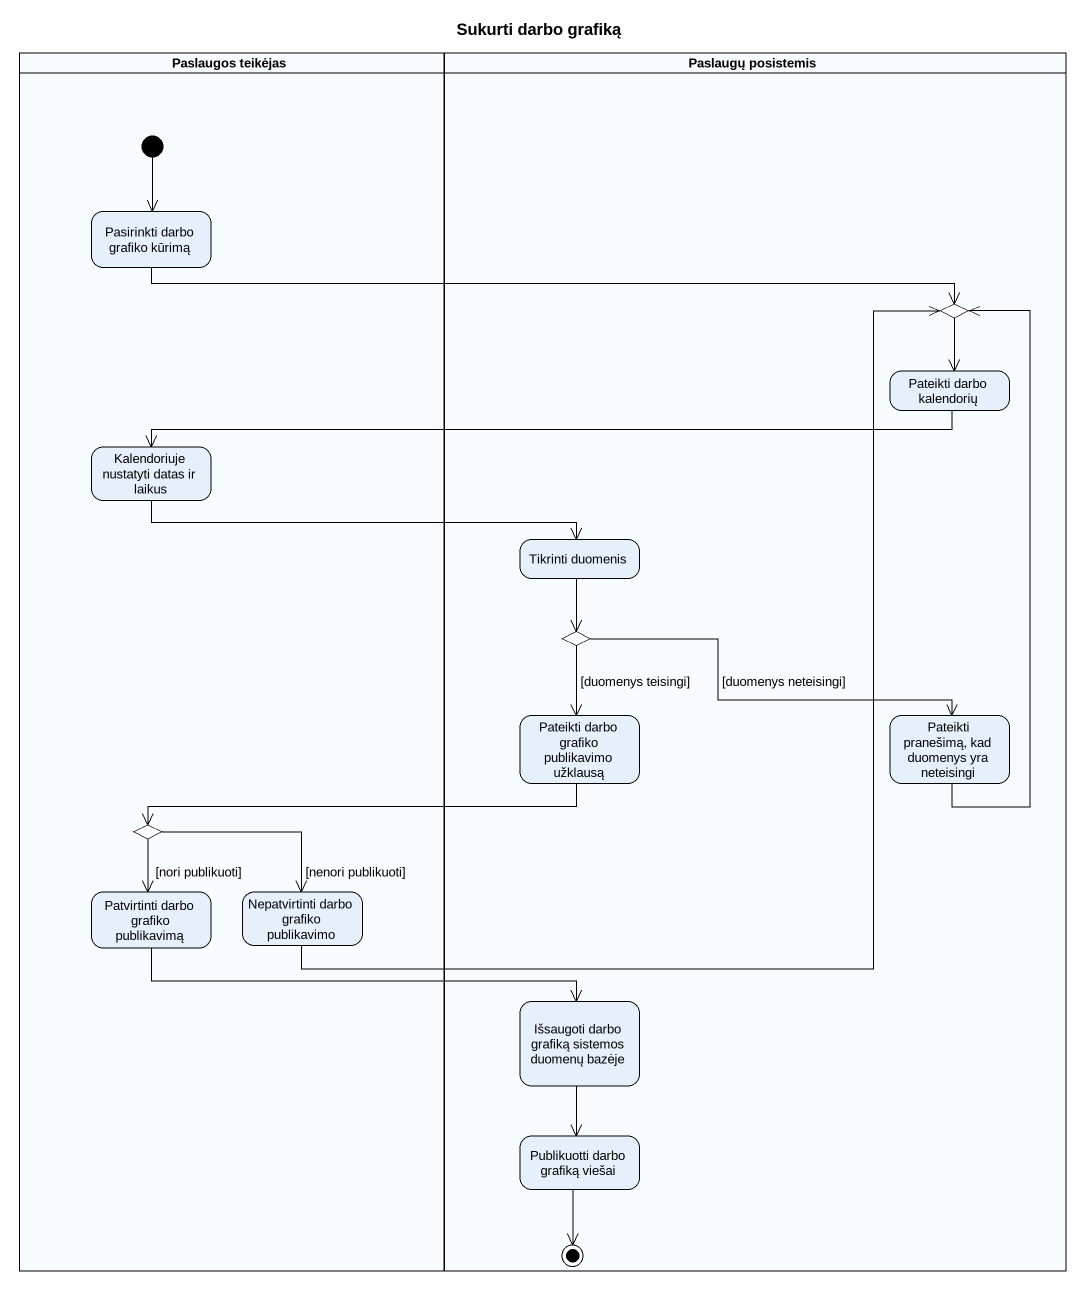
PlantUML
@startuml
title Sukurti darbo grafiką
hide empty description
state "Paslaugos teikėjas" as Paslaugos_teikėjas <<partition>> {
  state "Pasirinkti darbo grafiko kūrimą" as Pasirinkti_darbo_grafiko
  state "Kalendoriuje nustatyti datas ir laikus" as Kalendoriuje_nustatyti
  state choice3 <<choice>>
  state "Patvirtinti darbo grafiko publikavimą" as Patvirtinti_darbo_grafiko
  state "Nepatvirtinti darbo grafiko publikavimo" as Nepatvirtinti_darbo_grafiko
  [*] --> Pasirinkti_darbo_grafiko
}
state "Paslaugų posistemis" as Paslaugų_posistemis <<partition>> {
  state choice1 <<choice>>
  state "Pateikti darbo kalendorių" as Pateikti_darbo_kalendorių
  state "Tikrinti duomenis" as Tikrinti_duomenis
  state choice2 <<choice>>
  state "Pateikti darbo grafiko publikavimo užklausą" as Pateikti_darbo_grafiko
  state "Pateikti pranešimą, kad duomenys yra neteisingi" as Pateikti_pranešimą_kad
  state "Išsaugoti darbo grafiką sistemos duomenų bazėje" as Išsaugoti_darbo_grafiką
  state "Publikuotti darbo grafiką viešai" as Publikuotti_darbo_grafiką
  Publikuotti_darbo_grafiką --> [*]
}
Pasirinkti_darbo_grafiko -right-> choice1
choice1 --> Pateikti_darbo_kalendorių
Pateikti_darbo_kalendorių -left-> Kalendoriuje_nustatyti
Kalendoriuje_nustatyti -right-> Tikrinti_duomenis
Tikrinti_duomenis --> choice2
choice2 --> Pateikti_darbo_grafiko : [duomenys teisingi]
choice2 -right-> Pateikti_pranešimą_kad : [duomenys neteisingi]
Pateikti_darbo_grafiko -left-> choice3
Pateikti_pranešimą_kad -up-> choice1
choice3 --> Patvirtinti_darbo_grafiko : [nori publikuoti]
choice3 -right-> Nepatvirtinti_darbo_grafiko : [nenori publikuoti]
Patvirtinti_darbo_grafiko -right-> Išsaugoti_darbo_grafiką
Nepatvirtinti_darbo_grafiko -up-> choice1
Išsaugoti_darbo_grafiką --> Publikuotti_darbo_grafiką
@enduml
